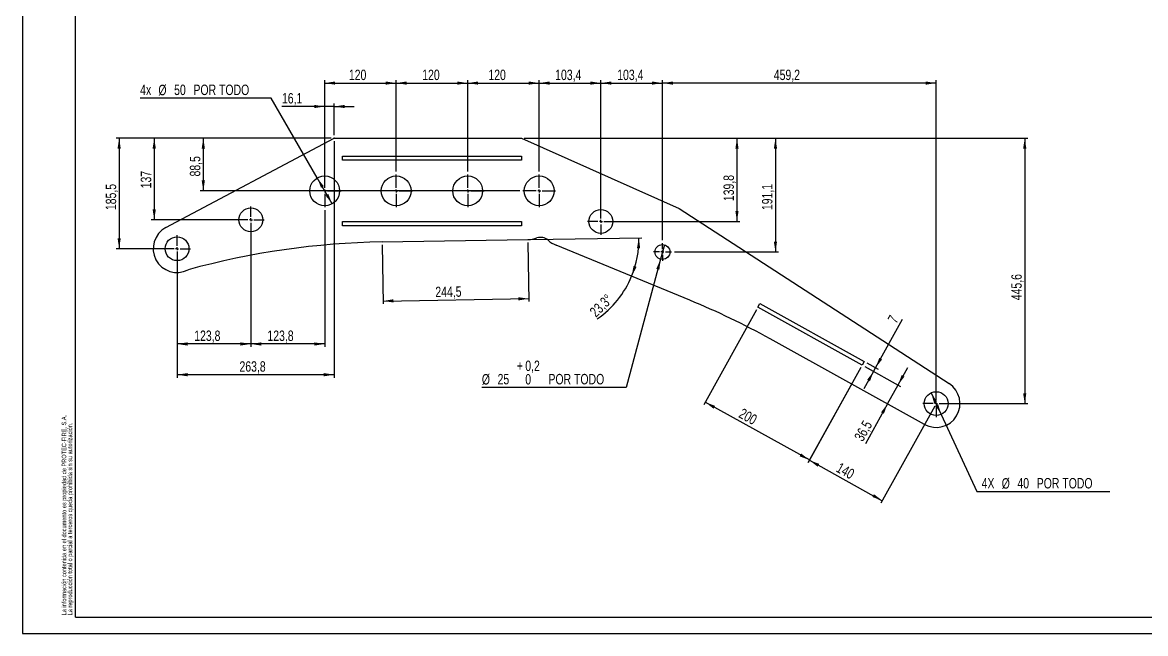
# Model space of a CAD drawing. Extents: x 0 to 2184, y -689 to 1399.
# Drawn here: x 0 to 376.9, y 0 to 205.2 of the extents above; entities that cross this region are included whole.
import ezdxf

# ---------------------------------------------------------------- set-up
doc = ezdxf.new("R2010")
doc.units = 0
doc.header["$PDSIZE"] = -1
doc.linetypes.add('SLD-CONTINUA', pattern=[0])
doc.layers.get('0').update_dxf_attribs({"linetype": 'CONTINUOUS'})
doc.layers.add('FORMATO', color=7, linetype='SLD-CONTINUA')
doc.styles.add('SLDTEXTSTYLE0', font='TXT', dxfattribs={"width": 0.75})
doc.dimstyles.new('SLDDIMSTYLE0', dxfattribs={"dimtxt": 3.5, "dimasz": 3.5, "dimexe": 0, "dimexo": 0.0625, "dimgap": 0.875, "dimtad": 1, "dimdec": 1, "dimlfac": 5, "dimrnd": 1e-09, "dimzin": 12, "dimdsep": 46, "dimtxsty": 'SLDTEXTSTYLE0', "dimsah": 1, "dimcen": 0.09, "dimadec": 0, "dimazin": 0, "dimtfac": 1, "dimtdec": 1, "dimtmove": 0, "dimatfit": 0, "dimfxl": 1, "dimtolj": 1, "dimtzin": 12, "dimarcsym": 0})
doc.dimstyles.new('SLDDIMSTYLE1', dxfattribs={"dimtxt": 3.5, "dimasz": 3.5, "dimexe": 0, "dimexo": 0.0625, "dimgap": 0.875, "dimtad": 1, "dimdec": 1, "dimlfac": 5, "dimrnd": 1e-09, "dimzin": 12, "dimdsep": 46, "dimtxsty": 'SLDTEXTSTYLE0', "dimsah": 1, "dimcen": 0.09, "dimadec": 0, "dimazin": 0, "dimtfac": 1, "dimtdec": 1, "dimtofl": 0, "dimtmove": 0, "dimatfit": 3, "dimfxl": 1, "dimtolj": 1, "dimtzin": 12, "dimarcsym": 0})
doc.dimstyles.new('SLDDIMSTYLE6', dxfattribs={"dimtxt": 3.5, "dimasz": 3.5, "dimexe": 0, "dimexo": 0.0625, "dimgap": 0.875, "dimtad": 1, "dimdec": 4, "dimlfac": 5, "dimzin": 12, "dimdsep": 46, "dimtxsty": 'SLDTEXTSTYLE0', "dimsah": 1, "dimcen": 0.09, "dimadec": 0, "dimazin": 0, "dimtfac": 1, "dimtdec": 1, "dimtofl": 0, "dimtmove": 0, "dimatfit": 3, "dimfxl": 1, "dimtolj": 1, "dimtzin": 12, "dimarcsym": 0})
doc.dimstyles.new('SLDDIMSTYLE7', dxfattribs={"dimtxt": 3.5, "dimasz": 3.5, "dimexe": 0, "dimexo": 0.0625, "dimgap": 0.875, "dimtad": 0, "dimtih": 1, "dimtoh": 1, "dimdec": 1, "dimlfac": 5, "dimrnd": 1e-09, "dimzin": 12, "dimdsep": 46, "dimtxsty": 'SLDTEXTSTYLE0', "dimsah": 1, "dimcen": 0, "dimadec": 0, "dimazin": 0, "dimtfac": 1, "dimtdec": 1, "dimtmove": 0, "dimatfit": 3, "dimfxl": 1, "dimtolj": 1, "dimtzin": 12, "dimarcsym": 0})
doc.dimstyles.new('SLDDIMSTYLE8', dxfattribs={"dimtxt": 3.5, "dimasz": 3.5, "dimexe": 0, "dimexo": 0.0625, "dimgap": 0.875, "dimtad": 0, "dimtih": 1, "dimtoh": 1, "dimdec": 1, "dimlfac": 5, "dimrnd": 1e-09, "dimzin": 12, "dimdsep": 46, "dimtxsty": 'SLDTEXTSTYLE0', "dimblk1": 'NONE', "dimsah": 1, "dimcen": 0, "dimadec": 0, "dimazin": 0, "dimtol": 1, "dimtp": 0.2, "dimtfac": 1, "dimtdec": 1, "dimtmove": 0, "dimatfit": 3, "dimldrblk": 'NONE', "dimfxl": 1, "dimtolj": 1, "dimarcsym": 0})

# ---------------------------------------------------------------- blocks, each defined once
blk = doc.blocks.new('SW_NOTE_0')
at = {"layer": 'FORMATO', "color": 0, "char_height": 1.5, "attachment_point": 1, "rotation": 90, "style": 'SLDTEXTSTYLE0'}
for s, insert in [('La información contenida en el documento es propiedad de PROTEC-FIRE, S.A.', (-1.93, 0)), ('La reproducción total o parcial a terceros queda prohibida sin su autorización.', (0.07, 0))]:
    blk.add_mtext(s, dxfattribs=dict(at, insert=insert))
blk = doc.blocks.new('_D_17')
at = {"layer": 'FORMATO', "color": 7, "transparency": 16777216}
for p, q in [((101.43, 149.62), (101.43, 177.95)), ((104.64, 167.32), (104.64, 177.95)), ((101.43, 176.95), (87.09, 176.95)), ((104.64, 176.95), (101.43, 176.95)), ((104.64, 176.95), (111.37, 176.95))]:
    blk.add_line(p, q, dxfattribs=at)
for points in [[(101.43, 176.95), (97.93, 177.48), (97.93, 176.41)], [(104.64, 176.95), (108.14, 176.41), (108.14, 177.48)]]:
    blk.add_solid(points, dxfattribs=at)
at = {"layer": 'FORMATO', "color": 7, "transparency": 16777216, "insert": (87.09, 181.46), "char_height": 3.5, "attachment_point": 1, "style": 'SLDTEXTSTYLE0'}
blk.add_mtext('16,1', dxfattribs=at)
blk = doc.blocks.new('_D_18')
at = {"layer": 'FORMATO', "color": 7, "transparency": 16777216}
for p, q in [((104.64, 165.32), (104.64, 85.9)), ((51.89, 128.21), (51.89, 85.9)), ((104.64, 86.9), (51.89, 86.9))]:
    blk.add_line(p, q, dxfattribs=at)
for points in [[(51.89, 86.9), (55.39, 86.36), (55.39, 87.44)], [(104.64, 86.9), (101.14, 87.44), (101.14, 86.36)]]:
    blk.add_solid(points, dxfattribs=at)
at = {"layer": 'FORMATO', "color": 7, "transparency": 16777216, "insert": (72.83, 91.41), "char_height": 3.5, "attachment_point": 1, "style": 'SLDTEXTSTYLE0'}
blk.add_mtext('263,8', dxfattribs=at)
blk = doc.blocks.new('_D_19')
at = {"layer": 'FORMATO', "color": 7, "transparency": 16777216}
for p, q in [((101.43, 142.12), (101.43, 96.22)), ((76.66, 137.91), (76.66, 96.22)), ((101.43, 97.22), (76.66, 97.22))]:
    blk.add_line(p, q, dxfattribs=at)
for points in [[(76.66, 97.22), (80.16, 96.68), (80.16, 97.76)], [(101.43, 97.22), (97.93, 97.76), (97.93, 96.68)]]:
    blk.add_solid(points, dxfattribs=at)
at = {"layer": 'FORMATO', "color": 7, "transparency": 16777216, "insert": (82.21, 101.73), "char_height": 3.5, "attachment_point": 1, "style": 'SLDTEXTSTYLE0'}
blk.add_mtext('123,8', dxfattribs=at)
blk = doc.blocks.new('_D_20')
at = {"layer": 'FORMATO', "color": 7, "transparency": 16777216}
for p, q in [((76.66, 137.91), (76.66, 96.22)), ((51.89, 128.21), (51.89, 96.22)), ((76.66, 97.22), (51.89, 97.22))]:
    blk.add_line(p, q, dxfattribs=at)
for points in [[(51.89, 97.22), (55.39, 96.68), (55.39, 97.76)], [(76.66, 97.22), (73.16, 97.76), (73.16, 96.68)]]:
    blk.add_solid(points, dxfattribs=at)
at = {"layer": 'FORMATO', "color": 7, "transparency": 16777216, "insert": (57.65, 101.73), "char_height": 3.5, "attachment_point": 1, "style": 'SLDTEXTSTYLE0'}
blk.add_mtext('123,8', dxfattribs=at)
blk = doc.blocks.new('_D_21')
at = {"layer": 'FORMATO', "color": 7, "transparency": 16777216}
for p, q in [((103.64, 166.32), (59.69, 166.32)), ((60.69, 166.32), (60.69, 148.62)), ((166.93, 148.62), (59.69, 148.62))]:
    blk.add_line(p, q, dxfattribs=at)
for points in [[(60.69, 166.32), (60.15, 162.82), (61.23, 162.82)], [(60.69, 148.62), (61.23, 152.12), (60.15, 152.12)]]:
    blk.add_solid(points, dxfattribs=at)
at = {"layer": 'FORMATO', "color": 7, "transparency": 16777216, "insert": (56.18, 153.45), "char_height": 3.5, "attachment_point": 1, "rotation": 89.9995, "style": 'SLDTEXTSTYLE0'}
blk.add_mtext('88,5', dxfattribs=at)
blk = doc.blocks.new('_D_22')
at = {"layer": 'FORMATO', "color": 7, "transparency": 16777216}
for p, q in [((103.64, 166.32), (43.22, 166.32)), ((44.22, 166.32), (44.22, 138.91)), ((75.66, 138.91), (43.22, 138.91))]:
    blk.add_line(p, q, dxfattribs=at)
for points in [[(44.22, 166.32), (43.68, 162.82), (44.76, 162.82)], [(44.22, 138.91), (44.76, 142.41), (43.68, 142.41)]]:
    blk.add_solid(points, dxfattribs=at)
at = {"layer": 'FORMATO', "color": 7, "transparency": 16777216, "insert": (39.71, 149.47), "char_height": 3.5, "attachment_point": 1, "rotation": 89.9995, "style": 'SLDTEXTSTYLE0'}
blk.add_mtext('137', dxfattribs=at)
blk = doc.blocks.new('_D_23')
at = {"layer": 'FORMATO', "color": 7, "transparency": 16777216}
for p, q in [((103.64, 166.32), (31.45, 166.32)), ((32.45, 166.32), (32.45, 129.21)), ((50.89, 129.21), (31.45, 129.21))]:
    blk.add_line(p, q, dxfattribs=at)
for points in [[(32.45, 166.32), (31.91, 162.82), (32.99, 162.82)], [(32.45, 129.21), (32.99, 132.71), (31.91, 132.71)]]:
    blk.add_solid(points, dxfattribs=at)
at = {"layer": 'FORMATO', "color": 7, "transparency": 16777216, "insert": (27.94, 142.16), "char_height": 3.5, "attachment_point": 1, "rotation": 89.9995, "style": 'SLDTEXTSTYLE0'}
blk.add_mtext('185,5', dxfattribs=at)
blk = doc.blocks.new('_D_24')
at = {"layer": 'FORMATO', "color": 7, "transparency": 16777216}
for p, q in [((101.43, 155.12), (101.43, 185.8)), ((101.43, 184.8), (125.43, 184.8)), ((125.43, 155.12), (125.43, 185.8))]:
    blk.add_line(p, q, dxfattribs=at)
for points in [[(101.43, 184.8), (104.93, 184.27), (104.93, 185.34)], [(125.43, 184.8), (121.93, 185.34), (121.93, 184.27)]]:
    blk.add_solid(points, dxfattribs=at)
at = {"layer": 'FORMATO', "color": 7, "transparency": 16777216, "insert": (109.55, 189.32), "char_height": 3.5, "attachment_point": 1, "style": 'SLDTEXTSTYLE0'}
blk.add_mtext('120', dxfattribs=at)
blk = doc.blocks.new('_D_25')
at = {"layer": 'FORMATO', "color": 7, "transparency": 16777216}
for p, q in [((125.43, 155.12), (125.43, 185.8)), ((125.43, 184.8), (149.43, 184.8)), ((149.43, 155.12), (149.43, 185.8))]:
    blk.add_line(p, q, dxfattribs=at)
for points in [[(125.43, 184.8), (128.93, 184.27), (128.93, 185.34)], [(149.43, 184.8), (145.93, 185.34), (145.93, 184.27)]]:
    blk.add_solid(points, dxfattribs=at)
at = {"layer": 'FORMATO', "color": 7, "transparency": 16777216, "insert": (134.17, 189.32), "char_height": 3.5, "attachment_point": 1, "style": 'SLDTEXTSTYLE0'}
blk.add_mtext('120', dxfattribs=at)
blk = doc.blocks.new('_D_26')
at = {"layer": 'FORMATO', "color": 7, "transparency": 16777216}
for p, q in [((149.43, 155.12), (149.43, 185.8)), ((149.43, 184.8), (173.43, 184.8)), ((173.43, 155.12), (173.43, 185.8))]:
    blk.add_line(p, q, dxfattribs=at)
for points in [[(149.43, 184.8), (152.93, 184.27), (152.93, 185.34)], [(173.43, 184.8), (169.93, 185.34), (169.93, 184.27)]]:
    blk.add_solid(points, dxfattribs=at)
at = {"layer": 'FORMATO', "color": 7, "transparency": 16777216, "insert": (156.37, 189.32), "char_height": 3.5, "attachment_point": 1, "style": 'SLDTEXTSTYLE0'}
blk.add_mtext('120', dxfattribs=at)
blk = doc.blocks.new('_D_27')
at = {"layer": 'FORMATO', "color": 7, "transparency": 16777216}
for p, q in [((173.43, 155.12), (173.43, 185.8)), ((173.43, 184.8), (194.11, 184.8)), ((194.11, 139.36), (194.11, 185.8))]:
    blk.add_line(p, q, dxfattribs=at)
for points in [[(173.43, 184.8), (176.93, 184.27), (176.93, 185.34)], [(194.11, 184.8), (190.61, 185.34), (190.61, 184.27)]]:
    blk.add_solid(points, dxfattribs=at)
at = {"layer": 'FORMATO', "color": 7, "transparency": 16777216, "insert": (178.78, 189.32), "char_height": 3.5, "attachment_point": 1, "style": 'SLDTEXTSTYLE0'}
blk.add_mtext('103,4', dxfattribs=at)
blk = doc.blocks.new('_D_28')
at = {"layer": 'FORMATO', "color": 7, "transparency": 16777216}
for p, q in [((194.11, 139.36), (194.11, 185.8)), ((194.11, 184.8), (214.8, 184.8)), ((214.8, 132.1), (214.8, 185.8))]:
    blk.add_line(p, q, dxfattribs=at)
for points in [[(194.11, 184.8), (197.61, 184.27), (197.61, 185.34)], [(214.8, 184.8), (211.3, 185.34), (211.3, 184.27)]]:
    blk.add_solid(points, dxfattribs=at)
at = {"layer": 'FORMATO', "color": 7, "transparency": 16777216, "insert": (199.61, 189.32), "char_height": 3.5, "attachment_point": 1, "style": 'SLDTEXTSTYLE0'}
blk.add_mtext('103,4', dxfattribs=at)
blk = doc.blocks.new('_D_29')
at = {"layer": 'FORMATO', "color": 7, "transparency": 16777216}
for p, q in [((168.43, 166.32), (240.8, 166.31)), ((239.8, 166.31), (239.79, 138.36)), ((195.11, 138.36), (240.79, 138.36))]:
    blk.add_line(p, q, dxfattribs=at)
for points in [[(239.8, 166.31), (239.26, 162.81), (240.33, 162.81)], [(239.79, 138.36), (240.33, 141.86), (239.26, 141.86)]]:
    blk.add_solid(points, dxfattribs=at)
at = {"layer": 'FORMATO', "color": 7, "transparency": 16777216, "insert": (235.28, 145.17), "char_height": 3.5, "attachment_point": 1, "rotation": 89.9995, "style": 'SLDTEXTSTYLE0'}
blk.add_mtext('139,8', dxfattribs=at)
blk = doc.blocks.new('_D_30')
at = {"layer": 'FORMATO', "color": 7, "transparency": 16777216}
for p, q in [((168.43, 166.32), (253.71, 166.31)), ((252.71, 166.31), (252.71, 128.1)), ((218.8, 128.1), (253.71, 128.1))]:
    blk.add_line(p, q, dxfattribs=at)
for points in [[(252.71, 166.31), (252.17, 162.81), (253.25, 162.81)], [(252.71, 128.1), (253.25, 131.6), (252.17, 131.6)]]:
    blk.add_solid(points, dxfattribs=at)
at = {"layer": 'FORMATO', "color": 7, "transparency": 16777216, "insert": (248.2, 142.16), "char_height": 3.5, "attachment_point": 1, "rotation": 89.9995, "style": 'SLDTEXTSTYLE0'}
blk.add_mtext('191,1', dxfattribs=at)
blk = doc.blocks.new('_D_31')
at = {"layer": 'FORMATO', "color": 7, "transparency": 16777216}
for p, q in [((168.43, 166.32), (337.37, 166.31)), ((336.37, 166.31), (336.37, 77.19)), ((307.63, 77.19), (337.37, 77.19))]:
    blk.add_line(p, q, dxfattribs=at)
for points in [[(336.37, 166.31), (335.83, 162.81), (336.91, 162.81)], [(336.37, 77.19), (336.91, 80.69), (335.83, 80.69)]]:
    blk.add_solid(points, dxfattribs=at)
at = {"layer": 'FORMATO', "color": 7, "transparency": 16777216, "insert": (331.86, 111.91), "char_height": 3.5, "attachment_point": 1, "rotation": 89.9995, "style": 'SLDTEXTSTYLE0'}
blk.add_mtext('445,6', dxfattribs=at)
blk = doc.blocks.new('_D_32')
at = {"layer": 'FORMATO', "color": 7, "transparency": 16777216}
for p, q in [((214.8, 132.1), (214.8, 185.8)), ((306.63, 184.8), (214.8, 184.8)), ((306.63, 78.19), (306.63, 185.8))]:
    blk.add_line(p, q, dxfattribs=at)
for points in [[(214.8, 184.8), (218.3, 184.27), (218.3, 185.34)], [(306.63, 184.8), (303.13, 185.34), (303.13, 184.27)]]:
    blk.add_solid(points, dxfattribs=at)
at = {"layer": 'FORMATO', "color": 7, "transparency": 16777216, "insert": (252.16, 189.32), "char_height": 3.5, "attachment_point": 1, "style": 'SLDTEXTSTYLE0'}
blk.add_mtext('459,2', dxfattribs=at)
blk = doc.blocks.new('_D_33')
at = {"layer": 'FORMATO', "color": 7, "transparency": 16777216}
for p, q in [((120.72, 130.48), (121.04, 110.64)), ((169.62, 131.27), (169.94, 111.43)), ((121.02, 111.64), (169.92, 112.43))]:
    blk.add_line(p, q, dxfattribs=at)
for points in [[(121.02, 111.64), (124.53, 111.16), (124.51, 112.23)], [(169.92, 112.43), (166.41, 112.91), (166.43, 111.83)]]:
    blk.add_solid(points, dxfattribs=at)
at = {"layer": 'FORMATO', "color": 7, "transparency": 16777216, "insert": (138.54, 116.43), "char_height": 3.5, "attachment_point": 1, "rotation": 0.9233, "style": 'SLDTEXTSTYLE0'}
blk.add_mtext('244,5', dxfattribs=at)
blk = doc.blocks.new('_D_34')
at = {"layer": 'FORMATO', "color": 7, "transparency": 16777216}
blk.add_line((170.6, 132.29), (207.89, 132.89), dxfattribs=at)
for start, end in [(337.6062, 0.9233), (304.8114, 337.6062)]:
    blk.add_arc((174.34, 132.35), 32.55, start, end, dxfattribs=at)
for points in [[(206.89, 132.87), (206.22, 129.39), (207.3, 129.35)], [(204.44, 119.95), (206.1, 123.07), (205.09, 123.43)]]:
    blk.add_solid(points, dxfattribs=at)
at = {"layer": 'FORMATO', "color": 7, "transparency": 16777216, "insert": (190.03, 108.47), "char_height": 3.5, "attachment_point": 1, "rotation": 44.3313, "style": 'SLDTEXTSTYLE0'}
blk.add_mtext('23,3°', dxfattribs=at)
blk = doc.blocks.new('_D_35')
at = {"layer": 'FORMATO', "transparency": 16777216}
for p, q in [((304.95, 80.82), (308.31, 73.56)), ((308.31, 73.56), (320.33, 47.65)), ((320.33, 47.65), (364.89, 47.65))]:
    blk.add_line(p, q, dxfattribs=at)
for points in [[(304.95, 80.82), (305.93, 77.42), (306.91, 77.87)], [(308.31, 73.56), (307.33, 76.97), (306.35, 76.51)]]:
    blk.add_solid(points, dxfattribs=at)
at = {"layer": 'FORMATO', "transparency": 16777216, "char_height": 3.5, "attachment_point": 1, "style": 'SLDTEXTSTYLE0'}
for s, insert in [('4X', (321.91, 52.22)), ('%%c', (328.64, 52.16)), ('40', (333.91, 52.22)), ('POR TODO', (340.4, 52.22))]:
    blk.add_mtext(s, dxfattribs=dict(at, insert=insert))
blk = doc.blocks.new('_D_36')
at = {"layer": 'FORMATO', "transparency": 16777216}
for p, q in [((215.44, 130.51), (214.15, 125.68)), ((214.15, 125.68), (202.61, 82.6)), ((202.61, 82.6), (154.18, 82.6))]:
    blk.add_line(p, q, dxfattribs=at)
blk.add_solid([(214.15, 125.68), (212.72, 122.44), (213.76, 122.16)], dxfattribs=at)
at = {"layer": 'FORMATO', "transparency": 16777216, "char_height": 3.5, "attachment_point": 1, "style": 'SLDTEXTSTYLE0'}
for s, insert in [('+', (165.92, 91.64)), ('0,2', (168.75, 91.64)), ('%%c', (154.18, 87.11)), ('25', (159.46, 87.16)), ('0', (168.75, 87.11)), ('POR TODO', (176.53, 87.16))]:
    blk.add_mtext(s, dxfattribs=dict(at, insert=insert))
blk = doc.blocks.new('_NONE')
blk = doc.blocks.new('_D_37')
at = {"layer": 'FORMATO', "transparency": 16777216}
for p, q in [((83.47, 179.73), (39.5, 179.73)), ((98.93, 152.95), (83.47, 179.73)), ((103.93, 144.29), (98.93, 152.95))]:
    blk.add_line(p, q, dxfattribs=at)
for points in [[(98.93, 152.95), (100.21, 149.65), (101.14, 150.18)], [(103.93, 144.29), (102.64, 147.59), (101.71, 147.05)]]:
    blk.add_solid(points, dxfattribs=at)
at = {"layer": 'FORMATO', "transparency": 16777216, "char_height": 3.5, "attachment_point": 1, "style": 'SLDTEXTSTYLE0'}
for s, insert in [('4x', (39.5, 184.29)), ('%%c', (45.62, 184.24)), ('50', (50.9, 184.29)), ('POR TODO', (57.39, 184.29))]:
    blk.add_mtext(s, dxfattribs=dict(at, insert=insert))
blk = doc.blocks.new('_D_38')
at = {"layer": 'FORMATO', "color": 7, "transparency": 16777216}
for p, q in [((246.33, 108.67), (228.66, 76.79)), ((281.32, 89.28), (263.64, 57.4)), ((264.13, 58.27), (229.14, 77.66))]:
    blk.add_line(p, q, dxfattribs=at)
for points in [[(229.14, 77.66), (231.94, 75.5), (232.47, 76.44)], [(264.13, 58.27), (261.33, 60.44), (260.81, 59.5)]]:
    blk.add_solid(points, dxfattribs=at)
at = {"layer": 'FORMATO', "color": 7, "transparency": 16777216, "insert": (241.78, 75.82), "char_height": 3.5, "attachment_point": 1, "rotation": 330.9995, "style": 'SLDTEXTSTYLE0'}
blk.add_mtext('200', dxfattribs=at)
blk = doc.blocks.new('_D_39')
at = {"layer": 'FORMATO', "color": 7, "transparency": 16777216}
for p, q in [((286.34, 89.24), (295.4, 105.59)), ((283.36, 90.9), (287.21, 88.76)), ((285.66, 88.02), (282.39, 82.13)), ((282.68, 89.67), (286.53, 87.53)), ((285.66, 88.02), (286.34, 89.24))]:
    blk.add_line(p, q, dxfattribs=at)
for points in [[(286.34, 89.24), (288.5, 92.04), (287.56, 92.57)], [(285.66, 88.02), (283.49, 85.22), (284.43, 84.7)]]:
    blk.add_solid(points, dxfattribs=at)
at = {"layer": 'FORMATO', "color": 7, "transparency": 16777216, "insert": (290.2, 105.52), "char_height": 3.5, "attachment_point": 1, "rotation": 60.9995, "style": 'SLDTEXTSTYLE0'}
blk.add_mtext('7', dxfattribs=at)
blk = doc.blocks.new('_D_40')
at = {"layer": 'FORMATO', "color": 7, "transparency": 16777216}
for p, q in [((281.32, 89.28), (263.6, 57.31)), ((306.15, 76.32), (288.09, 43.74)), ((264.08, 58.19), (288.57, 44.61))]:
    blk.add_line(p, q, dxfattribs=at)
for points in [[(264.08, 58.19), (266.88, 56.02), (267.4, 56.96)], [(288.57, 44.61), (285.77, 46.78), (285.25, 45.84)]]:
    blk.add_solid(points, dxfattribs=at)
at = {"layer": 'FORMATO', "color": 7, "transparency": 16777216, "insert": (274.48, 57.58), "char_height": 3.5, "attachment_point": 1, "rotation": 330.9995, "style": 'SLDTEXTSTYLE0'}
blk.add_mtext('140', dxfattribs=at)
blk = doc.blocks.new('_D_41')
at = {"layer": 'FORMATO', "color": 7, "transparency": 16777216}
for p, q in [((282.68, 89.67), (294.73, 82.99)), ((293.85, 83.48), (297.12, 89.36)), ((290.31, 77.09), (293.85, 83.48)), ((290.31, 77.09), (282.91, 63.74))]:
    blk.add_line(p, q, dxfattribs=at)
for points in [[(293.85, 83.48), (296.02, 86.28), (295.08, 86.8)], [(290.31, 77.09), (288.14, 74.29), (289.09, 73.77)]]:
    blk.add_solid(points, dxfattribs=at)
at = {"layer": 'FORMATO', "color": 7, "transparency": 16777216, "insert": (278.96, 65.92), "char_height": 3.5, "attachment_point": 1, "rotation": 60.9995, "style": 'SLDTEXTSTYLE0'}
blk.add_mtext('36,5', dxfattribs=at)
blk = doc.blocks.new('SW_CENTERMARKSYMBOL_9')
at = {"layer": 'FORMATO', "color": 0}
for p, q in [((0, 1), (0, 4.5)), ((-1, 0), (-4.5, 0)), ((0, 0), (-0.5, 0)), ((0, 0), (0, 0.5)), ((0, 0), (0, -0.5)), ((0, 0), (0.5, 0)), ((1, 0), (4.5, 0)), ((0, -1), (0, -4.5))]:
    blk.add_line(p, q, dxfattribs=at)
blk = doc.blocks.new('SW_CENTERMARKSYMBOL_10')
at = {"layer": 'FORMATO', "color": 0}
for p, q in [((0, 1), (0, 4.5)), ((-1, 0), (-4.5, 0)), ((0, 0), (-0.5, 0)), ((0, 0), (0, 0.5)), ((0, 0), (0, -0.5)), ((0, 0), (0.5, 0)), ((1, 0), (4.5, 0)), ((0, -1), (0, -4.5))]:
    blk.add_line(p, q, dxfattribs=at)
blk = doc.blocks.new('SW_CENTERMARKSYMBOL_11')
at = {"layer": 'FORMATO', "color": 0}
for p, q in [((-1, 0), (-3, 0)), ((0, 0), (-0.5, 0)), ((0, 1), (0, 3)), ((0, 0), (0, 0.5)), ((0, 0), (0, -0.5)), ((0, 0), (0.5, 0)), ((1, 0), (3, 0)), ((0, -1), (0, -3))]:
    blk.add_line(p, q, dxfattribs=at)
blk = doc.blocks.new('SW_CENTERMARKSYMBOL_12')
at = {"layer": 'FORMATO', "color": 0}
for p, q in [((0, 1), (0, 5.5)), ((-1, 0), (-5.5, 0)), ((0, 0), (-0.5, 0)), ((0, 0), (0, 0.5)), ((0, 0), (0, -0.5)), ((0, 0), (0.5, 0)), ((1, 0), (5.5, 0)), ((0, -1), (0, -5.5))]:
    blk.add_line(p, q, dxfattribs=at)
blk = doc.blocks.new('SW_CENTERMARKSYMBOL_13')
at = {"layer": 'FORMATO', "color": 0}
for p, q in [((0, 1), (0, 5.5)), ((-1, 0), (-5.5, 0)), ((0, 0), (-0.5, 0)), ((0, 0), (0, 0.5)), ((0, 0), (0, -0.5)), ((0, 0), (0.5, 0)), ((1, 0), (5.5, 0)), ((0, -1), (0, -5.5))]:
    blk.add_line(p, q, dxfattribs=at)
blk = doc.blocks.new('SW_CENTERMARKSYMBOL_14')
at = {"layer": 'FORMATO', "color": 0}
for p, q in [((0, 1), (0, 5.5)), ((-1, 0), (-5.5, 0)), ((0, 0), (-0.5, 0)), ((0, 0), (0, 0.5)), ((0, 0), (0, -0.5)), ((0, 0), (0.5, 0)), ((1, 0), (5.5, 0)), ((0, -1), (0, -5.5))]:
    blk.add_line(p, q, dxfattribs=at)
blk = doc.blocks.new('SW_CENTERMARKSYMBOL_15')
at = {"layer": 'FORMATO', "color": 0}
for p, q in [((0, 1), (0, 5.5)), ((-1, 0), (-5.5, 0)), ((0, 0), (-0.5, 0)), ((0, 0), (0, 0.5)), ((0, 0), (0, -0.5)), ((0, 0), (0.5, 0)), ((1, 0), (5.5, 0)), ((0, -1), (0, -5.5))]:
    blk.add_line(p, q, dxfattribs=at)
blk = doc.blocks.new('SW_CENTERMARKSYMBOL_16')
at = {"layer": 'FORMATO', "color": 0}
for p, q in [((0, 1), (0, 4.5)), ((-1, 0), (-4.5, 0)), ((0, 0), (-0.5, 0)), ((0, 0), (0, 0.5)), ((0, 0), (0, -0.5)), ((0, 0), (0.5, 0)), ((1, 0), (4.5, 0)), ((0, -1), (0, -4.5))]:
    blk.add_line(p, q, dxfattribs=at)
blk = doc.blocks.new('SW_CENTERMARKSYMBOL_17')
at = {"layer": 'FORMATO', "color": 0}
for p, q in [((0, 1), (0, 4.5)), ((-1, 0), (-4.5, 0)), ((0, 0), (-0.5, 0)), ((0, 0), (0, 0.5)), ((0, 0), (0, -0.5)), ((0, 0), (0.5, 0)), ((1, 0), (4.5, 0)), ((0, -1), (0, -4.5))]:
    blk.add_line(p, q, dxfattribs=at)

msp = doc.modelspace()

# ---------------------------------------------------------------- linework, layer by layer
at = {"color": 7, "linetype": 'SLD-CONTINUA'}
for p, q in [((0, 420), (0, 0)), ((48.131637, 136.270362), (104.640538, 166.316058)), ((104.640538, 166.316058), (167.427329, 166.315527)), ((167.427329, 166.315527), (220.412764, 142.724347)), ((107.427265, 158.916039), (107.427267, 160.316039)), ((167.427271, 158.915521), (107.427265, 158.916039)), ((107.427267, 160.316039), (167.427275, 160.315527)), ((167.427275, 160.315527), (167.427271, 158.915521)), ((220.412764, 142.724347), (310.988684, 83.902558)), ((107.427085, 136.916036), (107.427088, 138.316037)), ((167.42708, 136.915525), (107.427085, 136.916036)), ((107.427088, 138.316037), (167.427095, 138.315525)), ((167.427095, 138.315525), (167.42708, 136.915525)), ((120.700499, 131.482133), (169.599434, 132.270165)), ((223.942074, 111.908661), (179.136067, 130.37065)), ((246.818286, 109.548561), (247.497026, 110.773023)), ((281.802907, 90.155877), (246.818286, 109.548561)), ((247.497026, 110.773023), (282.481651, 91.38034)), ((302.752977, 70.196306), (250.942435, 98.915936)), ((282.481651, 91.38034), (281.802907, 90.155877)), ((0, 0), (593.999974, 0))]:
    msp.add_line(p, q, dxfattribs=at)
for centre, radius in [((101.427179, 148.616088), 5), ((125.427179, 148.615883), 5), ((149.427179, 148.615679), 5), ((173.427179, 148.615474), 5), ((76.65726, 138.91142), 4), ((194.112029, 138.357249), 4), ((51.887341, 129.206751), 4), ((214.79688, 128.099025), 2.5), ((306.631514, 77.19323), 4)]:
    msp.add_circle(centre, radius, dxfattribs=at)
for centre, radius, start, end in [((51.887341, 129.206751), 8, 117.99951065, 297.40501921), ((169.438304, 142.268866), 10, 270.92327116, 288.80776693), ((173.887341, 129.205709), 3.8, 48.97358453, 108.80776693), ((182.945757, 139.616526), 10, 228.97358453, 247.60624961), ((124.889994, -128.484112), 260, 90.92327116, 105.46306024), ((124.889994, -128.484112), 260, 60.99951065, 67.60624961), ((306.631514, 77.19323), 8, 240.99951065, 56.99951065)]:
    msp.add_arc(centre, radius, start, end, dxfattribs=at)
at = {"layer": 'FORMATO', "color": 7}
for q in [(17.784448, 416.046577), (587.96843, 5.5)]:
    msp.add_line((17.784448, 5.5), q, dxfattribs=at)
msp.add_point((104.640532, 166.316061), dxfattribs=at)

# ---------------------------------------------------------------- block references
for name, p in [('SW_CENTERMARKSYMBOL_12', (101.427179, 148.616088)), ('SW_CENTERMARKSYMBOL_13', (125.427179, 148.615883)), ('SW_CENTERMARKSYMBOL_14', (149.427179, 148.615679)), ('SW_CENTERMARKSYMBOL_15', (173.427179, 148.615474)), ('SW_CENTERMARKSYMBOL_17', (76.65726, 138.91142)), ('SW_CENTERMARKSYMBOL_16', (194.112029, 138.357249)), ('SW_CENTERMARKSYMBOL_10', (51.887341, 129.206751)), ('SW_CENTERMARKSYMBOL_11', (214.79688, 128.099025)), ('SW_CENTERMARKSYMBOL_9', (306.631514, 77.19323))]:
    msp.add_blockref(name, p, dxfattribs=at)
at = {"layer": 'FORMATO'}
msp.add_blockref('SW_NOTE_0', (15.121201, 6.11136), dxfattribs=at)

# ---------------------------------------------------------------- dimensions: what is measured, and where the dimension line sits
at = {"layer": 'FORMATO', "color": 7}
for base, p1, p2, dimstyle, picture, middle in [((125.427179, 184.804597), (101.427179, 154.116088), (125.427179, 154.115883), 'SLDDIMSTYLE1', '_D_24', (113.43329, 184.804597)), ((149.427179, 184.804597), (125.427179, 154.115883), (149.427179, 154.115679), 'SLDDIMSTYLE1', '_D_25', (138.046099, 184.804597)), ((173.427179, 184.804597), (149.427179, 154.115679), (173.427179, 154.115474), 'SLDDIMSTYLE1', '_D_26', (160.253144, 184.804597)), ((194.112029, 184.804597), (173.427179, 154.115474), (194.112029, 138.357249), 'SLDDIMSTYLE1', '_D_27', (184.595368, 184.804597)), ((214.79688, 184.804597), (194.112029, 138.357249), (214.79688, 131.099025), 'SLDDIMSTYLE1', '_D_28', (205.425385, 184.804597)), ((214.79688, 184.804597), (306.631514, 77.19323), (214.79688, 131.099025), 'SLDDIMSTYLE1', '_D_32', (257.976321, 184.804597)), ((101.427179, 176.946355), (104.640532, 166.316061), (101.427179, 148.616088), 'SLDDIMSTYLE0', '_D_17', (91.612814, 176.946355)), ((51.887341, 86.898855), (104.640532, 166.316061), (51.887341, 129.206751), 'SLDDIMSTYLE1', '_D_18', (78.65321, 86.898855)), ((76.65726, 97.217071), (101.427179, 143.116088), (76.65726, 138.91142), 'SLDDIMSTYLE1', '_D_19', (88.02531, 97.217071)), ((51.887341, 97.217071), (76.65726, 138.91142), (51.887341, 129.206751), 'SLDDIMSTYLE1', '_D_20', (63.467437, 97.217071))]:
    dim = msp.add_linear_dim(base=base, p1=p1, p2=p2, dimstyle=dimstyle, dxfattribs=at)
    dim.commit()
    dim.dimension.update_dxf_attribs({"geometry": picture, "text_midpoint": middle, "dimtype": 160})
at = {"layer": 'FORMATO'}
for p1, p2, text, dimstyle, picture, middle in [((98.927179, 152.946215), (103.927179, 144.285961), '4x <> POR TODO', 'SLDDIMSTYLE7', '_D_37', (60.691556, 182.53089)), ((215.443927, 130.513839), (214.149832, 125.68421), '<> POR TODO', 'SLDDIMSTYLE8', '_D_36', (177.59707, 87.124154)), ((308.313799, 73.564192), (304.949229, 80.822268), '4X <> POR TODO', 'SLDDIMSTYLE7', '_D_35', (343.401455, 50.456714))]:
    dim = msp.add_diameter_dim_2p(p1=p1, p2=p2, text=text, dimstyle=dimstyle, dxfattribs=at)
    dim.commit()
    dim.dimension.update_dxf_attribs({"geometry": picture, "text_midpoint": middle, "dimtype": 163})
at = {"layer": 'FORMATO', "color": 7}
for base, p1, p2, angle, dimstyle, picture, middle in [((32.448483, 129.206917), (104.640532, 166.316061), (51.887341, 129.206751), 89.99951065, 'SLDDIMSTYLE1', '_D_23', (32.448643, 147.977913)), ((44.221208, 138.911697), (104.640532, 166.316061), (76.65726, 138.91142), 89.99951065, 'SLDDIMSTYLE1', '_D_22', (44.221331, 153.344616)), ((60.691476, 148.616389), (104.640532, 166.316061), (167.927179, 148.615474), 89.99951065, 'SLDDIMSTYLE1', '_D_21', (60.691556, 157.971083)), ((239.794804, 138.356859), (167.42733, 166.315525), (194.112029, 138.357249), 89.99951065, 'SLDDIMSTYLE1', '_D_29', (239.794911, 150.983992)), ((252.709352, 128.098727), (167.42733, 166.315525), (217.79688, 128.099025), 89.99951065, 'SLDDIMSTYLE1', '_D_30', (252.709522, 147.977913)), ((336.36707, 77.192976), (167.42733, 166.315525), (306.631514, 77.19323), 89.99951065, 'SLDDIMSTYLE1', '_D_31', (336.367416, 117.729516)), ((169.919223, 112.426877), (120.700504, 131.482132), (169.599438, 132.270164), 0.92327116, 'SLDDIMSTYLE1', '_D_33', (144.430519, 112.016114)), ((229.143449, 77.662958), (281.802906, 90.155878), (246.818284, 109.548561), 330.99951065, 'SLDDIMSTYLE1', '_D_38', (242.982707, 69.991577)), ((286.335579, 89.244029), (281.802906, 90.155878), (282.48165, 91.38034), 60.99951065, 'SLDDIMSTYLE0', '_D_39', (294.77053, 104.460777)), ((288.571998, 44.613656), (281.802906, 90.155878), (306.631514, 77.19323), 330.99951065, 'SLDDIMSTYLE1', '_D_40', (275.689777, 51.754532)), ((293.85191, 83.476872), (302.752977, 70.196306), (281.802906, 90.155878), 60.99951065, 'SLDDIMSTYLE0', '_D_41', (285.103654, 67.694919))]:
    dim = msp.add_linear_dim(base=base, p1=p1, p2=p2, angle=angle, dimstyle=dimstyle, dxfattribs=at)
    dim.commit()
    dim.dimension.update_dxf_attribs({"geometry": picture, "text_midpoint": middle, "dimtype": 160})
dim = msp.add_angular_dim_2l(base=(206.323067, 126.283052), line1=((120.700504, 131.482132), (169.599438, 132.270164)), line2=((223.942071, 111.908662), (179.136061, 130.37065)), dimstyle='SLDDIMSTYLE6', override={"dimadec": 4, "dimazin": 3}, dxfattribs=at)
dim.commit()
dim.dimension.update_dxf_attribs({"geometry": '_D_34', "text_midpoint": (197.088288, 109.061672), "dimtype": 162})

doc.saveas('drawing.dxf')
